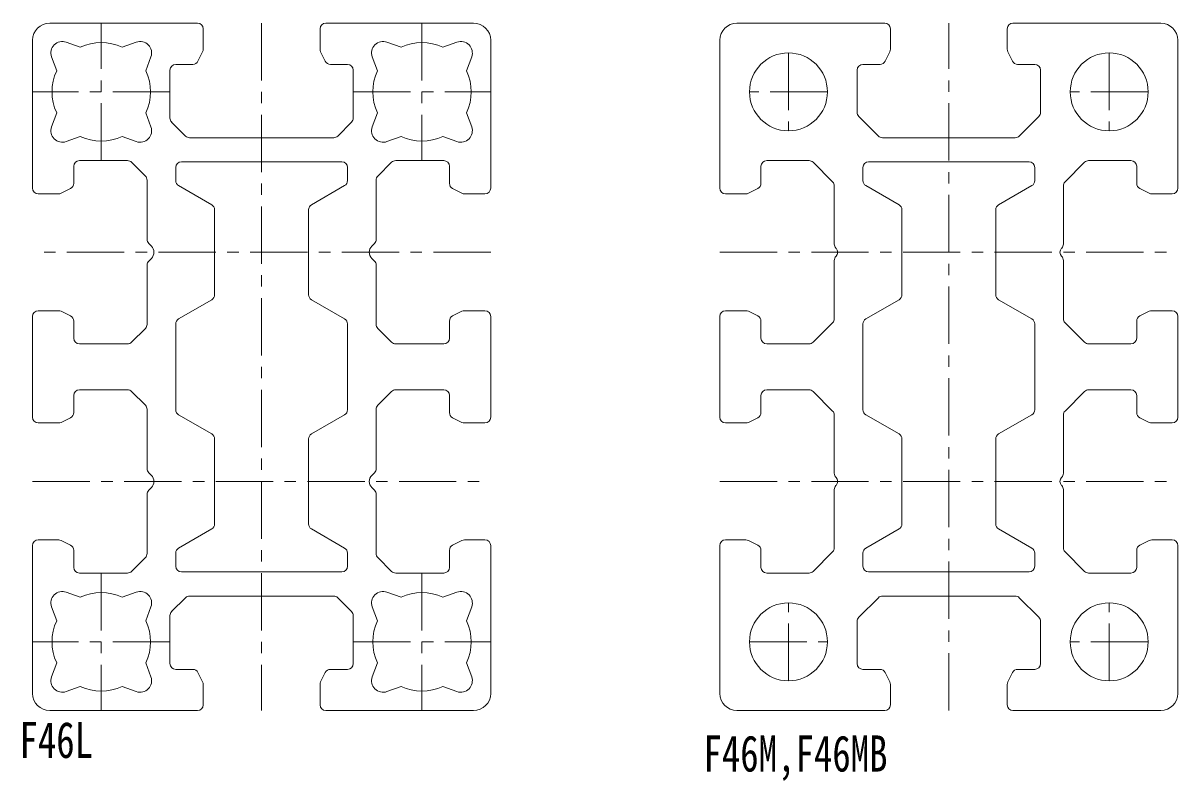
# Model space of a CAD drawing. Units: millimetres on the paper. Extents: x -597 to -234, y -379 to 68.
# Drawn here: x -535.3 to -434.5, y -147.5 to -81.4 of the extents above; entities that cross this region are included whole.
import ezdxf
from ezdxf.enums import TextEntityAlignment as Align

# ---------------------------------------------------------------- set-up
doc = ezdxf.new("R2010")
doc.units = ezdxf.units.MM
doc.linetypes.add('CHAIN1', pattern=[8, 5, -1, 1, -1])
doc.layers.add('0-0_フレーム', color=7, linetype='Continuous', lineweight=18)
doc.layers.add('0-1_その他LFｱｸｾｻﾘｰ', color=4, linetype='CHAIN1', lineweight=18)
doc.styles.add('ＭＳ ゴシック', font='')
doc.styles.get('ＭＳ ゴシック').set_extended_font_data('MS Gothic')

msp = doc.modelspace()

# ---------------------------------------------------------------- linework, layer by layer
at = {"layer": '0-0_フレーム'}
for p, q in [((-533, -81.405), (-520.1, -81.405)), ((-508.9, -81.405), (-496, -81.405)), ((-460.1, -81.405), (-473, -81.405)), ((-436, -81.405), (-448.9, -81.405)), ((-519.6, -81.905), (-519.6, -83.687)), ((-509.4, -83.687), (-509.4, -81.905)), ((-459.6, -83.687), (-459.6, -81.905)), ((-449.4, -81.905), (-449.4, -83.687)), ((-534.5, -95.805), (-534.5, -82.905)), ((-531.558, -83.066), (-530.328, -83.513)), ((-526.672, -83.513), (-525.442, -83.066)), ((-503.558, -83.066), (-502.328, -83.513)), ((-497.442, -83.066), (-498.672, -83.513)), ((-494.5, -82.905), (-494.5, -95.805)), ((-474.5, -82.905), (-474.5, -95.805)), ((-434.5, -95.805), (-434.5, -82.905)), ((-532.392, -85.577), (-532.84, -84.347)), ((-524.16, -84.347), (-524.608, -85.577)), ((-519.653, -83.911), (-520.062, -84.729)), ((-508.938, -84.729), (-509.347, -83.911)), ((-504.392, -85.577), (-504.84, -84.347)), ((-496.16, -84.347), (-496.608, -85.577)), ((-460.062, -84.729), (-459.653, -83.911)), ((-449.347, -83.911), (-448.938, -84.729)), ((-522.5, -85.505), (-522.5, -89.698)), ((-520.509, -85.005), (-522, -85.005)), ((-507, -85.005), (-508.491, -85.005)), ((-506.5, -89.698), (-506.5, -85.505)), ((-462.5, -89.198), (-462.5, -85.505)), ((-462, -85.005), (-460.509, -85.005)), ((-448.491, -85.005), (-447, -85.005)), ((-446.5, -85.505), (-446.5, -89.198)), ((-532.84, -90.463), (-532.392, -89.233)), ((-524.608, -89.233), (-524.16, -90.463)), ((-504.84, -90.463), (-504.392, -89.233)), ((-496.608, -89.233), (-496.16, -90.463)), ((-460.646, -91.259), (-462.354, -89.552)), ((-446.646, -89.552), (-448.354, -91.259)), ((-522.354, -90.052), (-521.146, -91.259)), ((-507.854, -91.259), (-506.646, -90.052)), ((-531.558, -91.745), (-530.328, -91.297)), ((-525.442, -91.745), (-526.672, -91.297)), ((-520.793, -91.405), (-508.207, -91.405)), ((-502.328, -91.297), (-503.558, -91.745)), ((-497.442, -91.745), (-498.672, -91.297)), ((-448.707, -91.405), (-460.293, -91.405)), ((-526.207, -93.405), (-530.4, -93.405)), ((-524.646, -94.759), (-525.854, -93.552)), ((-521.5, -93.505), (-507.5, -93.505)), ((-503.146, -93.552), (-504.354, -94.759)), ((-498.6, -93.405), (-502.793, -93.405)), ((-470.4, -93.405), (-466.707, -93.405)), ((-466.354, -93.552), (-464.646, -95.259)), ((-447.5, -93.505), (-461.5, -93.505)), ((-444.354, -95.259), (-442.646, -93.552)), ((-442.293, -93.405), (-438.6, -93.405)), ((-530.9, -93.905), (-530.9, -95.396)), ((-522, -95.154), (-522, -94.005)), ((-507, -94.005), (-507, -95.154)), ((-498.1, -95.396), (-498.1, -93.905)), ((-470.9, -95.396), (-470.9, -93.905)), ((-462, -94.005), (-462, -95.154)), ((-447, -95.154), (-447, -94.005)), ((-438.1, -93.905), (-438.1, -95.396)), ((-524.5, -100.288), (-524.5, -95.112)), ((-518.85, -97.261), (-521.75, -95.587)), ((-507.25, -95.587), (-510.15, -97.261)), ((-504.5, -95.112), (-504.5, -100.288)), ((-464.5, -95.612), (-464.5, -100.691)), ((-461.75, -95.587), (-458.85, -97.261)), ((-450.15, -97.261), (-447.25, -95.587)), ((-444.5, -100.691), (-444.5, -95.612)), ((-532.218, -96.305), (-534, -96.305)), ((-531.176, -95.844), (-531.994, -96.253)), ((-497.006, -96.253), (-497.824, -95.844)), ((-495, -96.305), (-496.782, -96.305)), ((-474, -96.305), (-472.218, -96.305)), ((-471.994, -96.253), (-471.176, -95.844)), ((-437.824, -95.844), (-437.006, -96.253)), ((-436.782, -96.305), (-435, -96.305)), ((-518.6, -105.117), (-518.6, -97.694)), ((-510.4, -97.694), (-510.4, -105.117)), ((-458.6, -97.694), (-458.6, -105.117)), ((-450.4, -105.117), (-450.4, -97.694)), ((-524.12, -100.875), (-524.354, -100.641)), ((-504.646, -100.641), (-504.88, -100.875)), ((-464.354, -101.045), (-464.346, -101.052)), ((-464.346, -101.759), (-464.354, -101.766)), ((-444.654, -101.052), (-444.646, -101.045)), ((-444.646, -101.766), (-444.654, -101.759)), ((-524.5, -107.698), (-524.5, -102.523)), ((-524.354, -102.17), (-524.12, -101.936)), ((-504.88, -101.936), (-504.646, -102.17)), ((-504.5, -102.523), (-504.5, -107.698)), ((-464.5, -102.12), (-464.5, -107.198)), ((-444.5, -107.198), (-444.5, -102.12)), ((-521.75, -107.224), (-518.85, -105.55)), ((-510.15, -105.55), (-507.25, -107.224)), ((-458.85, -105.55), (-461.75, -107.224)), ((-447.25, -107.224), (-450.15, -105.55)), ((-534, -106.505), (-532.218, -106.505)), ((-531.994, -106.558), (-531.176, -106.967)), ((-497.824, -106.967), (-497.006, -106.558)), ((-496.782, -106.505), (-495, -106.505)), ((-472.218, -106.505), (-474, -106.505)), ((-471.176, -106.967), (-471.994, -106.558)), ((-437.006, -106.558), (-437.824, -106.967)), ((-435, -106.505), (-436.782, -106.505)), ((-534.5, -115.805), (-534.5, -107.005)), ((-530.9, -107.414), (-530.9, -108.905)), ((-522, -115.154), (-522, -107.657)), ((-507, -107.657), (-507, -115.154)), ((-498.1, -108.905), (-498.1, -107.414)), ((-494.5, -107.005), (-494.5, -115.805)), ((-474.5, -107.005), (-474.5, -115.805)), ((-470.9, -108.905), (-470.9, -107.414)), ((-464.646, -107.552), (-466.354, -109.259)), ((-462, -107.657), (-462, -115.154)), ((-447, -115.154), (-447, -107.657)), ((-442.646, -109.259), (-444.354, -107.552)), ((-438.1, -107.414), (-438.1, -108.905)), ((-434.5, -115.805), (-434.5, -107.005)), ((-525.854, -109.259), (-524.646, -108.052)), ((-504.354, -108.052), (-503.146, -109.259)), ((-530.4, -109.405), (-526.207, -109.405)), ((-502.793, -109.405), (-498.6, -109.405)), ((-466.707, -109.405), (-470.4, -109.405)), ((-438.6, -109.405), (-442.293, -109.405)), ((-530.9, -113.905), (-530.9, -115.396)), ((-526.207, -113.405), (-530.4, -113.405)), ((-524.646, -114.759), (-525.854, -113.552)), ((-503.146, -113.552), (-504.354, -114.759)), ((-498.6, -113.405), (-502.793, -113.405)), ((-498.1, -115.396), (-498.1, -113.905)), ((-470.9, -115.396), (-470.9, -113.905)), ((-470.4, -113.405), (-466.707, -113.405)), ((-466.354, -113.552), (-464.646, -115.259)), ((-444.354, -115.259), (-442.646, -113.552)), ((-442.293, -113.405), (-438.6, -113.405)), ((-438.1, -113.905), (-438.1, -115.396)), ((-531.176, -115.844), (-531.994, -116.253)), ((-524.5, -120.288), (-524.5, -115.112)), ((-518.85, -117.261), (-521.75, -115.587)), ((-507.25, -115.587), (-510.15, -117.261)), ((-504.5, -115.112), (-504.5, -120.288)), ((-497.006, -116.253), (-497.824, -115.844)), ((-471.994, -116.253), (-471.176, -115.844)), ((-464.5, -115.612), (-464.5, -120.691)), ((-461.75, -115.587), (-458.85, -117.261)), ((-450.15, -117.261), (-447.25, -115.587)), ((-444.5, -120.691), (-444.5, -115.612)), ((-437.824, -115.844), (-437.006, -116.253)), ((-532.218, -116.305), (-534, -116.305)), ((-495, -116.305), (-496.782, -116.305)), ((-474, -116.305), (-472.218, -116.305)), ((-436.782, -116.305), (-435, -116.305)), ((-518.6, -125.117), (-518.6, -117.694)), ((-510.4, -117.694), (-510.4, -125.117)), ((-458.6, -117.694), (-458.6, -125.117)), ((-450.4, -125.117), (-450.4, -117.694)), ((-524.12, -120.875), (-524.354, -120.641)), ((-504.646, -120.641), (-504.88, -120.875)), ((-524.354, -122.17), (-524.12, -121.936)), ((-504.88, -121.936), (-504.646, -122.17)), ((-464.354, -121.045), (-464.346, -121.052)), ((-464.346, -121.759), (-464.354, -121.766)), ((-444.654, -121.052), (-444.646, -121.045)), ((-444.646, -121.766), (-444.654, -121.759)), ((-524.5, -127.698), (-524.5, -122.523)), ((-504.5, -122.523), (-504.5, -127.698)), ((-464.5, -122.12), (-464.5, -127.198)), ((-444.5, -127.198), (-444.5, -122.12)), ((-521.75, -127.224), (-518.85, -125.55)), ((-510.15, -125.55), (-507.25, -127.224)), ((-458.85, -125.55), (-461.75, -127.224)), ((-447.25, -127.224), (-450.15, -125.55)), ((-534.5, -139.905), (-534.5, -127.005)), ((-534, -126.505), (-532.218, -126.505)), ((-531.994, -126.558), (-531.176, -126.967)), ((-497.824, -126.967), (-497.006, -126.558)), ((-496.782, -126.505), (-495, -126.505)), ((-494.5, -127.005), (-494.5, -139.905)), ((-474.5, -127.005), (-474.5, -139.905)), ((-472.218, -126.505), (-474, -126.505)), ((-471.176, -126.967), (-471.994, -126.558)), ((-437.006, -126.558), (-437.824, -126.967)), ((-435, -126.505), (-436.782, -126.505)), ((-434.5, -139.905), (-434.5, -127.005)), ((-530.9, -127.414), (-530.9, -128.905)), ((-522, -128.805), (-522, -127.657)), ((-507, -127.657), (-507, -128.805)), ((-498.1, -128.905), (-498.1, -127.414)), ((-470.9, -128.905), (-470.9, -127.414)), ((-464.646, -127.552), (-466.354, -129.259)), ((-462, -127.657), (-462, -128.805)), ((-447, -128.805), (-447, -127.657)), ((-442.646, -129.259), (-444.354, -127.552)), ((-438.1, -127.414), (-438.1, -128.905)), ((-525.854, -129.259), (-524.646, -128.052)), ((-504.354, -128.052), (-503.146, -129.259)), ((-530.4, -129.405), (-526.207, -129.405)), ((-507.5, -129.305), (-521.5, -129.305)), ((-502.793, -129.405), (-498.6, -129.405)), ((-466.707, -129.405), (-470.4, -129.405)), ((-461.5, -129.305), (-447.5, -129.305)), ((-438.6, -129.405), (-442.293, -129.405)), ((-531.558, -131.066), (-530.328, -131.513)), ((-526.672, -131.513), (-525.442, -131.066)), ((-503.558, -131.066), (-502.328, -131.513)), ((-497.442, -131.066), (-498.672, -131.513)), ((-521.146, -131.552), (-522.354, -132.759)), ((-508.207, -131.405), (-520.793, -131.405)), ((-506.646, -132.759), (-507.854, -131.552)), ((-462.354, -133.259), (-460.646, -131.552)), ((-460.293, -131.405), (-448.707, -131.405)), ((-448.354, -131.552), (-446.646, -133.259)), ((-532.392, -133.577), (-532.84, -132.347)), ((-524.16, -132.347), (-524.608, -133.577)), ((-504.392, -133.577), (-504.84, -132.347)), ((-496.16, -132.347), (-496.608, -133.577)), ((-522.5, -133.112), (-522.5, -137.305)), ((-506.5, -137.305), (-506.5, -133.112)), ((-462.5, -137.305), (-462.5, -133.612)), ((-446.5, -133.612), (-446.5, -137.305)), ((-532.84, -138.463), (-532.392, -137.233)), ((-524.16, -138.463), (-524.608, -137.233)), ((-522, -137.805), (-520.509, -137.805)), ((-520.062, -138.082), (-519.653, -138.9)), ((-509.347, -138.9), (-508.938, -138.082)), ((-508.491, -137.805), (-507, -137.805)), ((-504.84, -138.463), (-504.392, -137.233)), ((-496.608, -137.233), (-496.16, -138.463)), ((-460.509, -137.805), (-462, -137.805)), ((-459.653, -138.9), (-460.062, -138.082)), ((-448.938, -138.082), (-449.347, -138.9)), ((-447, -137.805), (-448.491, -137.805)), ((-519.6, -139.123), (-519.6, -140.905)), ((-509.4, -140.905), (-509.4, -139.123)), ((-459.6, -140.905), (-459.6, -139.123)), ((-449.4, -139.123), (-449.4, -140.905)), ((-530.328, -139.297), (-531.558, -139.745)), ((-525.442, -139.745), (-526.672, -139.297)), ((-502.328, -139.297), (-503.558, -139.745)), ((-497.442, -139.745), (-498.672, -139.297)), ((-520.1, -141.405), (-533, -141.405)), ((-496, -141.405), (-508.9, -141.405)), ((-473, -141.405), (-460.1, -141.405)), ((-448.9, -141.405), (-436, -141.405))]:
    msp.add_line(p, q, dxfattribs=at)
for centre in [(-468.5, -87.405), (-440.5, -87.405), (-468.5, -135.405), (-440.5, -135.405)]:
    msp.add_circle(centre, 3.4, dxfattribs=at)
for centre, radius, start, end in [((-533, -82.905), 1.5, 90, 180), ((-520.1, -81.905), 0.5, 0, 90), ((-508.9, -81.905), 0.5, 90, 180), ((-496, -82.905), 1.5, 0, 90), ((-473, -82.905), 1.5, 90, 180), ((-460.1, -81.905), 0.5, 0, 90), ((-448.9, -81.905), 0.5, 90, 180), ((-436, -82.905), 1.5, 0, 90), ((-531.9, -84.005), 1, 70, 200), ((-528.5, -87.405), 4.3, 64.84056, 115.15944), ((-525.1, -84.005), 1, 340, 110), ((-503.9, -84.005), 1, 70, 200), ((-500.5, -87.405), 4.3, 64.84056, 115.15944), ((-497.1, -84.005), 1, 340, 110), ((-520.1, -83.687), 0.5, 333.43495, 0), ((-508.9, -83.687), 0.5, 180, 206.56505), ((-460.1, -83.687), 0.5, 333.43495, 0), ((-448.9, -83.687), 0.5, 180, 206.56505), ((-528.5, -87.405), 4.3, 154.84056, 205.15944), ((-528.5, -87.405), 4.3, 334.84056, 25.15944), ((-522, -85.505), 0.5, 90, 180), ((-520.509, -84.505), 0.5, 270, 333.43495), ((-508.491, -84.505), 0.5, 206.56505, 270), ((-507, -85.505), 0.5, 0, 90), ((-500.5, -87.405), 4.3, 154.84056, 205.15944), ((-500.5, -87.405), 4.3, 334.84056, 25.15944), ((-462, -85.505), 0.5, 90, 180), ((-460.509, -84.505), 0.5, 270, 333.43495), ((-448.491, -84.505), 0.5, 206.56505, 270), ((-447, -85.505), 0.5, 0, 90), ((-522, -89.698), 0.5, 180, 225), ((-507, -89.698), 0.5, 315, 0), ((-462, -89.198), 0.5, 180, 225), ((-447, -89.198), 0.5, 315, 0), ((-531.9, -90.805), 1, 160, 290), ((-525.1, -90.805), 1, 250, 20), ((-503.9, -90.805), 1, 160, 290), ((-497.1, -90.805), 1, 250, 20), ((-528.5, -87.405), 4.3, 244.84056, 295.15944), ((-520.793, -90.905), 0.5, 225, 270), ((-508.207, -90.905), 0.5, 270, 315), ((-500.5, -87.405), 4.3, 244.84056, 295.15944), ((-460.293, -90.905), 0.5, 225, 270), ((-448.707, -90.905), 0.5, 270, 315), ((-530.4, -93.905), 0.5, 90, 180), ((-526.207, -93.905), 0.5, 45, 90), ((-521.5, -94.005), 0.5, 90, 180), ((-507.5, -94.005), 0.5, 0, 90), ((-507.5, -94.005), 0.5, 0, 90), ((-502.793, -93.905), 0.5, 90, 135), ((-498.6, -93.905), 0.5, 0, 90), ((-470.4, -93.905), 0.5, 90, 180), ((-466.707, -93.905), 0.5, 45, 90), ((-461.5, -94.005), 0.5, 90, 180), ((-447.5, -94.005), 0.5, 0, 90), ((-442.293, -93.905), 0.5, 90, 135), ((-438.6, -93.905), 0.5, 0, 90), ((-525, -95.112), 0.5, 360, 45), ((-504, -95.112), 0.5, 135, 180), ((-531.4, -95.396), 0.5, 296.56505, 0), ((-521.5, -95.154), 0.5, 180, 240), ((-507.5, -95.154), 0.5, 300, 0), ((-507.5, -95.154), 0.5, 300, 0), ((-497.6, -95.396), 0.5, 180, 243.43495), ((-471.4, -95.396), 0.5, 296.56505, 0), ((-465, -95.612), 0.5, 0, 45), ((-461.5, -95.154), 0.5, 180, 240), ((-447.5, -95.154), 0.5, 300, 0), ((-444, -95.612), 0.5, 135, 180), ((-437.6, -95.396), 0.5, 180, 243.43495), ((-534, -95.805), 0.5, 180, 270), ((-532.218, -95.805), 0.5, 270, 296.56505), ((-496.782, -95.805), 0.5, 243.43495, 270), ((-495, -95.805), 0.5, 270, 0), ((-474, -95.805), 0.5, 180, 270), ((-472.218, -95.805), 0.5, 270, 296.56505), ((-436.782, -95.805), 0.5, 243.43495, 270), ((-435, -95.805), 0.5, 270, 0), ((-519.1, -97.694), 0.5, 0, 60), ((-509.9, -97.694), 0.5, 120, 180), ((-509.9, -97.694), 0.5, 120, 180), ((-459.1, -97.694), 0.5, 0, 60), ((-459.1, -97.694), 0.5, 0, 60), ((-449.9, -97.694), 0.5, 120, 180), ((-524, -100.288), 0.5, 180, 225), ((-505, -100.288), 0.5, 315, 0), ((-464, -100.691), 0.5, 180, 225), ((-445, -100.691), 0.5, 315, 0), ((-524.65, -101.405), 0.75, 0, 45), ((-524.65, -101.405), 0.75, 315, 0), ((-504.35, -101.405), 0.75, 135, 180), ((-504.35, -101.405), 0.75, 180, 225), ((-464, -102.12), 0.5, 135, 180), ((-464.7, -101.405), 0.5, 315, 45), ((-444.3, -101.405), 0.5, 135, 225), ((-445, -102.12), 0.5, 0, 45), ((-524, -102.523), 0.5, 135, 180), ((-505, -102.523), 0.5, 0, 45), ((-519.1, -105.117), 0.5, 300, 0), ((-509.9, -105.117), 0.5, 180, 240), ((-459.1, -105.117), 0.5, 300, 0), ((-459.1, -105.117), 0.5, 300, 0), ((-449.9, -105.117), 0.5, 180, 240), ((-534, -107.005), 0.5, 90, 180), ((-532.218, -107.005), 0.5, 63.43495, 90), ((-496.782, -107.005), 0.5, 90, 116.56505), ((-495, -107.005), 0.5, 0, 90), ((-474, -107.005), 0.5, 90, 180), ((-472.218, -107.005), 0.5, 63.43495, 90), ((-436.782, -107.005), 0.5, 90, 116.56505), ((-435, -107.005), 0.5, 0, 90), ((-531.4, -107.414), 0.5, 0, 63.43495), ((-525, -107.698), 0.5, 315, 0), ((-521.5, -107.657), 0.5, 120, 180), ((-507.5, -107.657), 0.5, 0, 60), ((-504, -107.698), 0.5, 180, 225), ((-497.6, -107.414), 0.5, 116.56505, 180), ((-471.4, -107.414), 0.5, 0, 63.43495), ((-465, -107.198), 0.5, 315, 360), ((-461.5, -107.657), 0.5, 120, 180), ((-461.5, -107.657), 0.5, 120, 180), ((-447.5, -107.657), 0.5, 0, 60), ((-444, -107.198), 0.5, 180, 225), ((-437.6, -107.414), 0.5, 116.56505, 180), ((-530.4, -108.905), 0.5, 180, 270), ((-526.207, -108.905), 0.5, 270, 315), ((-502.793, -108.905), 0.5, 225, 270), ((-498.6, -108.905), 0.5, 270, 0), ((-470.4, -108.905), 0.5, 180, 270), ((-466.707, -108.905), 0.5, 270, 315), ((-442.293, -108.905), 0.5, 225, 270), ((-438.6, -108.905), 0.5, 270, 0), ((-530.4, -113.905), 0.5, 90, 180), ((-526.207, -113.905), 0.5, 45, 90), ((-502.793, -113.905), 0.5, 90, 135), ((-498.6, -113.905), 0.5, 0, 90), ((-470.4, -113.905), 0.5, 90, 180), ((-466.707, -113.905), 0.5, 45, 90), ((-442.293, -113.905), 0.5, 90, 135), ((-438.6, -113.905), 0.5, 0, 90), ((-525, -115.112), 0.5, 360, 45), ((-504, -115.112), 0.5, 135, 180), ((-534, -115.805), 0.5, 180, 270), ((-531.4, -115.396), 0.5, 296.56505, 0), ((-521.5, -115.154), 0.5, 180, 240), ((-507.5, -115.154), 0.5, 300, 0), ((-507.5, -115.154), 0.5, 300, 0), ((-497.6, -115.396), 0.5, 180, 243.43495), ((-495, -115.805), 0.5, 270, 0), ((-474, -115.805), 0.5, 180, 270), ((-471.4, -115.396), 0.5, 296.56505, 0), ((-465, -115.612), 0.5, 0, 45), ((-461.5, -115.154), 0.5, 180, 240), ((-447.5, -115.154), 0.5, 300, 0), ((-444, -115.612), 0.5, 135, 180), ((-437.6, -115.396), 0.5, 180, 243.43495), ((-435, -115.805), 0.5, 270, 0), ((-532.218, -115.805), 0.5, 270, 296.56505), ((-496.782, -115.805), 0.5, 243.43495, 270), ((-472.218, -115.805), 0.5, 270, 296.56505), ((-436.782, -115.805), 0.5, 243.43495, 270), ((-519.1, -117.694), 0.5, 0, 60), ((-509.9, -117.694), 0.5, 120, 180), ((-509.9, -117.694), 0.5, 120, 180), ((-459.1, -117.694), 0.5, 0, 60), ((-449.9, -117.694), 0.5, 120, 180), ((-524, -120.288), 0.5, 180, 225), ((-524.65, -121.405), 0.75, 0, 45), ((-504.35, -121.405), 0.75, 135, 180), ((-505, -120.288), 0.5, 315, 0), ((-464, -120.691), 0.5, 180, 225), ((-445, -120.691), 0.5, 315, 0), ((-524.65, -121.405), 0.75, 315, 0), ((-504.35, -121.405), 0.75, 180, 225), ((-464, -122.12), 0.5, 135, 180), ((-464.7, -121.405), 0.5, 315, 45), ((-444.3, -121.405), 0.5, 135, 225), ((-445, -122.12), 0.5, 0, 45), ((-524, -122.523), 0.5, 135, 180), ((-505, -122.523), 0.5, 0, 45), ((-519.1, -125.117), 0.5, 300, 0), ((-509.9, -125.117), 0.5, 180, 240), ((-459.1, -125.117), 0.5, 300, 0), ((-459.1, -125.117), 0.5, 300, 0), ((-449.9, -125.117), 0.5, 180, 240), ((-449.9, -125.117), 0.5, 180, 240), ((-534, -127.005), 0.5, 90, 180), ((-532.218, -127.005), 0.5, 63.43495, 90), ((-531.4, -127.414), 0.5, 0, 63.43495), ((-497.6, -127.414), 0.5, 116.56505, 180), ((-496.782, -127.005), 0.5, 90, 116.56505), ((-495, -127.005), 0.5, 0, 90), ((-474, -127.005), 0.5, 90, 180), ((-472.218, -127.005), 0.5, 63.43495, 90), ((-471.4, -127.414), 0.5, 0, 63.43495), ((-437.6, -127.414), 0.5, 116.56505, 180), ((-436.782, -127.005), 0.5, 90, 116.56505), ((-435, -127.005), 0.5, 0, 90), ((-525, -127.698), 0.5, 315, 0), ((-521.5, -127.657), 0.5, 120, 180), ((-507.5, -127.657), 0.5, 0, 60), ((-504, -127.698), 0.5, 180, 225), ((-465, -127.198), 0.5, 315, 0), ((-461.5, -127.657), 0.5, 120, 180), ((-461.5, -127.657), 0.5, 120, 180), ((-447.5, -127.657), 0.5, 0, 60), ((-444, -127.198), 0.5, 180, 225), ((-530.4, -128.905), 0.5, 180, 270), ((-521.5, -128.805), 0.5, 180, 270), ((-507.5, -128.805), 0.5, 270, 0), ((-498.6, -128.905), 0.5, 270, 0), ((-470.4, -128.905), 0.5, 180, 270), ((-461.5, -128.805), 0.5, 180, 270), ((-461.5, -128.805), 0.5, 180, 270), ((-447.5, -128.805), 0.5, 270, 0), ((-438.6, -128.905), 0.5, 270, 0), ((-526.207, -128.905), 0.5, 270, 315), ((-502.793, -128.905), 0.5, 225, 270), ((-466.707, -128.905), 0.5, 270, 315), ((-442.293, -128.905), 0.5, 225, 270), ((-531.9, -132.005), 1, 70, 200), ((-525.1, -132.005), 1, 340, 110), ((-503.9, -132.005), 1, 70, 200), ((-497.1, -132.005), 1, 340, 110), ((-528.5, -135.405), 4.3, 64.84056, 115.15944), ((-520.793, -131.905), 0.5, 90, 135), ((-508.207, -131.905), 0.5, 45, 90), ((-500.5, -135.405), 4.3, 64.84056, 115.15944), ((-460.293, -131.905), 0.5, 90, 135), ((-448.707, -131.905), 0.5, 45, 90), ((-522, -133.112), 0.5, 135, 180), ((-507, -133.112), 0.5, 0, 45), ((-528.5, -135.405), 4.3, 154.84056, 205.15944), ((-528.5, -135.405), 4.3, 334.84056, 25.15944), ((-500.5, -135.405), 4.3, 154.84056, 205.15944), ((-500.5, -135.405), 4.3, 334.84056, 25.15944), ((-462, -133.612), 0.5, 135, 180), ((-447, -133.612), 0.5, 0, 45), ((-522, -137.305), 0.5, 180, 270), ((-520.509, -138.305), 0.5, 26.56505, 90), ((-508.491, -138.305), 0.5, 90, 153.43495), ((-507, -137.305), 0.5, 270, 0), ((-462, -137.305), 0.5, 180, 270), ((-460.509, -138.305), 0.5, 26.56505, 90), ((-448.491, -138.305), 0.5, 90, 153.43495), ((-447, -137.305), 0.5, 270, 0), ((-531.9, -138.805), 1, 160, 290), ((-525.1, -138.805), 1, 250, 20), ((-520.1, -139.123), 0.5, 0, 26.56505), ((-508.9, -139.123), 0.5, 153.43495, 180), ((-503.9, -138.805), 1, 160, 290), ((-497.1, -138.805), 1, 250, 20), ((-460.1, -139.123), 0.5, 360, 26.56505), ((-448.9, -139.123), 0.5, 153.43495, 180), ((-533, -139.905), 1.5, 180, 270), ((-528.5, -135.405), 4.3, 244.84056, 295.15944), ((-500.5, -135.405), 4.3, 244.84056, 295.15944), ((-496, -139.905), 1.5, 270, 0), ((-473, -139.905), 1.5, 180, 270), ((-436, -139.905), 1.5, 270, 0), ((-520.1, -140.905), 0.5, 270, 0), ((-508.9, -140.905), 0.5, 180, 270), ((-460.1, -140.905), 0.5, 270, 0), ((-448.9, -140.905), 0.5, 180, 270)]:
    msp.add_arc(centre, radius, start, end, dxfattribs=at)
at = {"layer": '0-1_その他LFｱｸｾｻﾘｰ'}
for p, q in [((-528.5, -93.405), (-528.5, -81.405)), ((-514.5, -81.405), (-514.5, -141.405)), ((-500.5, -81.405), (-500.5, -93.405)), ((-454.5, -141.405), (-454.5, -81.405)), ((-468.5, -84.005), (-468.5, -90.805)), ((-440.5, -84.005), (-440.5, -90.805)), ((-522.5, -87.405), (-534.5, -87.405)), ((-506.5, -87.405), (-494.5, -87.405)), ((-465.1, -87.405), (-471.9, -87.405)), ((-437.1, -87.405), (-443.9, -87.405)), ((-494.5, -101.405), (-534.5, -101.405)), ((-474.5, -101.405), (-434.5, -101.405)), ((-534.5, -121.405), (-494.5, -121.405)), ((-474.5, -121.405), (-434.5, -121.405)), ((-528.5, -129.405), (-528.5, -141.405)), ((-500.5, -129.405), (-500.5, -141.405)), ((-468.5, -138.805), (-468.5, -132.005)), ((-440.5, -138.805), (-440.5, -132.005)), ((-522.5, -135.405), (-534.5, -135.405)), ((-506.5, -135.405), (-494.5, -135.405)), ((-471.9, -135.405), (-465.1, -135.405)), ((-437.1, -135.405), (-443.9, -135.405))]:
    msp.add_line(p, q, dxfattribs=at)

# ---------------------------------------------------------------- texts
at = {"layer": '0-0_フレーム', "style": 'ＭＳ ゴシック', "width": 0.75}
for s, p in [('F46L', (-535.65, -146.484)), ('F46M,F46MB', (-475.931, -147.671))]:
    msp.add_text(s, height=3.152, dxfattribs=at).set_placement(p, align=Align.BOTTOM_LEFT)

doc.saveas('drawing.dxf')
